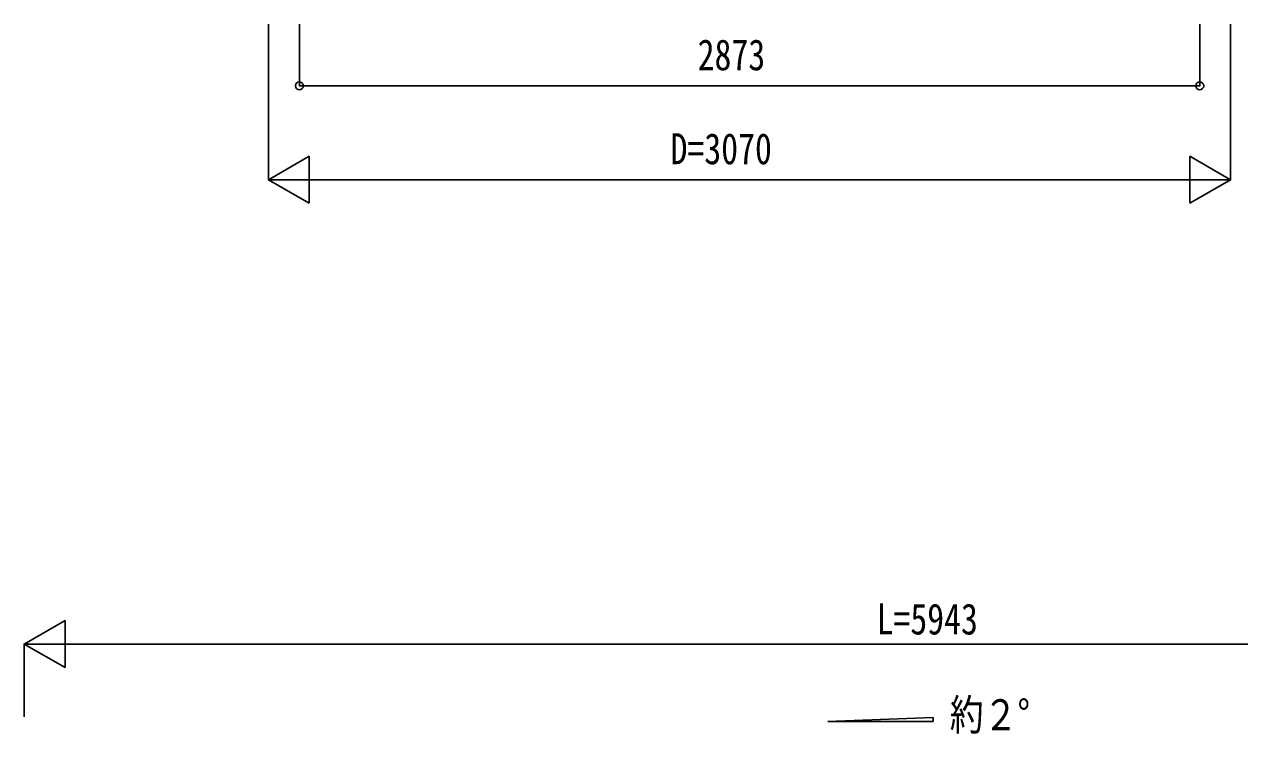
# Model space of a CAD drawing. Units: millimetres, scale not verified. Extents: x -12615 to 12615, y -8910 to 8910.
# Drawn here: x -4184 to -305, y -2145 to 121 of the extents above; entities that cross this region are included whole.
import ezdxf
from ezdxf.enums import TextEntityAlignment as Align

# ---------------------------------------------------------------- set-up
doc = ezdxf.new("R2010")
doc.units = ezdxf.units.MM
doc.header["$LTSCALE"] = 40
doc.layers.add('0-5_YKK_A1', color=4, linetype='Continuous')
doc.layers.add('0-6_YKK_D', color=6, linetype='Continuous')
doc.styles.add('ＭＳ ゴシック', font='')
doc.styles.get('ＭＳ ゴシック').set_extended_font_data('MS Gothic')

msp = doc.modelspace()

# ---------------------------------------------------------------- linework, layer by layer
at = {"layer": '0-5_YKK_A1'}
for p, q in [((-1619.33, -2106), (-1283.33, -2093.58)), ((-1283.33, -2093.58), (-1283.33, -2106)), ((-1283.33, -2106), (-1619.33, -2106))]:
    msp.add_line(p, q, dxfattribs=at)
at = {"layer": '0-6_YKK_D'}
for p, q in [((-3404.36, 120.52), (-3404.36, -377.02)), ((-3305.86, 120.52), (-3305.86, -77.02)), ((-432.86, 120.52), (-432.86, -77.02)), ((-334.36, 120.52), (-334.36, -377.02)), ((-3305.86, -76.02), (-432.86, -76.02)), ((-3404.36, -376.02), (-3274.46, -301.02)), ((-3274.46, -451.02), (-3274.46, -301.02)), ((-334.36, -376.02), (-464.26, -301.02)), ((-464.26, -301.02), (-464.26, -451.02)), ((-3404.36, -376.02), (-3274.46, -451.02)), ((-3404.36, -376.02), (-3144.55, -376.02)), ((-484.36, -376.02), (-3254.36, -376.02)), ((-334.36, -376.02), (-594.17, -376.02)), ((-334.36, -376.02), (-464.26, -451.02)), ((-4183.5, -1859.07), (-4053.6, -1784.07)), ((-4053.6, -1934.07), (-4053.6, -1784.07)), ((-4183.5, -2091.24), (-4183.5, -1858.07)), ((-4183.5, -1859.07), (-4053.6, -1934.07)), ((-4183.5, -1859.07), (-3923.69, -1859.07)), ((1609.5, -1859.07), (-4033.5, -1859.07))]:
    msp.add_line(p, q, dxfattribs=at)
for centre in [(-3305.86, -76.02), (-432.86, -76.02)]:
    msp.add_circle(centre, 12.75, dxfattribs=at)

# ---------------------------------------------------------------- texts
at = {"layer": '0-5_YKK_A1', "style": 'ＭＳ ゴシック', "width": 0.8}
msp.add_text('約２°', height=98.97, dxfattribs=at).set_placement((-1230.38, -2163.75), align=Align.BOTTOM_LEFT)
at = {"layer": '0-6_YKK_D', "style": 'ＭＳ ゴシック', "width": 0.8}
for s, p in [('2873', (-2034.96, -56.02)), ('D=3070', (-2121.36, -356.02)), ('L=5943', (-1464, -1857.87))]:
    msp.add_text(s, height=98.97, dxfattribs=at).set_placement(p, align=Align.BOTTOM_LEFT)

doc.saveas('drawing.dxf')
